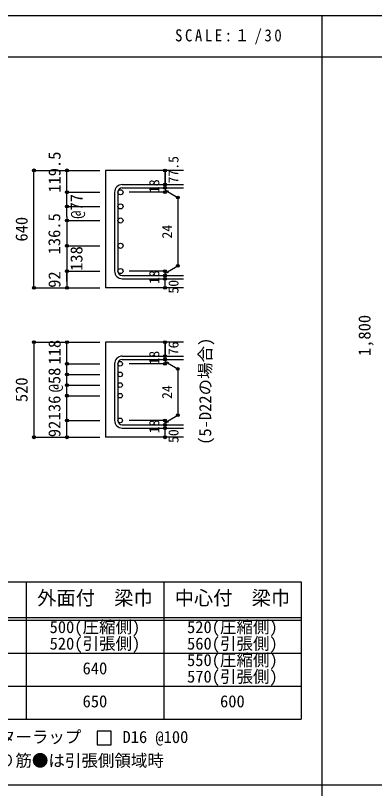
# Model space of a CAD drawing. Units: millimetres at full size, sheet at 1:30; some dimension numbers follow another scale. Extents: x -5973 to 5954, y -4195 to 4201.
# Drawn here: x -2797 to -837, y -15 to 4201 of the extents above; entities that cross this region are included whole.
import ezdxf
from ezdxf.enums import TextEntityAlignment as Align

# ---------------------------------------------------------------- set-up
doc = ezdxf.new("R2010")
doc.units = ezdxf.units.MM
doc.header["$LTSCALE"] = 30
doc.header["$PDMODE"] = 32
doc.header["$PDSIZE"] = 15
for name, color, linetype in [('0-1_躯体線', 2, 'Continuous'), ('0-5_基礎梁筋', 7, 'Continuous'), ('0-6_スタラップ筋', 7, 'Continuous'), ('0-7_文字', 4, 'Continuous'), ('0-D_寸法', 4, 'Continuous'), ('6-7_文字', 7, 'Continuous'), ('6-E_枠', 7, 'Continuous'), ('F-0_枠', 6, 'Continuous')]:
    doc.layers.add(name, color=color, linetype=linetype)
doc.styles.add('ＭＳ ゴシック', font='')
doc.styles.get('ＭＳ ゴシック').set_extended_font_data('MS Gothic')

msp = doc.modelspace()

# ---------------------------------------------------------------- linework, layer by layer
at = {"layer": '0-1_躯体線'}
for p, q in [((-1880.8, 3356.03), (-2305.8, 3356.03)), ((-2305.8, 3356.03), (-2305.8, 2715.03)), ((-1880.8, 2715.03), (-2305.8, 2715.03)), ((-1880.8, 2419.13), (-2305.8, 2419.13)), ((-2305.8, 2419.13), (-2305.8, 1900.43)), ((-1880.8, 1900.43), (-2305.8, 1900.43))]:
    msp.add_line(p, q, dxfattribs=at)
at = {"layer": '0-5_基礎梁筋', "color": 3}
for centre, radius in [((-2223.8, 3236.83), 14), ((-2223.8, 3159.83), 14), ((-2223.8, 3082.83), 14), ((-2223.8, 2945.03), 14), ((-2223.8, 2807.03), 14), ((-2225.3, 2301.43), 12.5), ((-2225.3, 2243.43), 12.5), ((-2225.3, 2185.43), 12.5), ((-2225.3, 2127.43), 12.5), ((-2225.3, 1992.43), 12.5)]:
    msp.add_circle(centre, radius, dxfattribs=at)
at = {"layer": '0-6_スタラップ筋'}
for p, q in [((-2213.8, 3278.83), (-1880.8, 3278.83)), ((-2213.8, 3260.83), (-1880.8, 3260.83)), ((-2255.8, 3236.83), (-2255.8, 2807.03)), ((-2237.8, 3236.83), (-2237.8, 2807.03)), ((-2213.8, 2783.03), (-1880.8, 2783.03)), ((-2213.8, 2765.03), (-1880.8, 2765.03)), ((-2213.8, 2343.43), (-1880.8, 2343.43)), ((-2213.8, 2325.43), (-1880.8, 2325.43)), ((-2255.8, 2301.43), (-2255.8, 1992.43)), ((-2237.8, 2301.43), (-2237.8, 1992.43)), ((-2213.8, 1968.43), (-1880.8, 1968.43)), ((-2213.8, 1950.43), (-1880.8, 1950.43))]:
    msp.add_line(p, q, dxfattribs=at)
for centre, radius, start, end in [((-2213.8, 3236.83), 42, 90, 180), ((-2213.8, 3236.83), 24, 90, 180), ((-2213.8, 2807.03), 42, 180, 270), ((-2213.8, 2807.03), 24, 180, 270), ((-2213.8, 2301.43), 42, 90, 180), ((-2213.8, 2301.43), 24, 90, 180), ((-2213.8, 1992.43), 42, 180, 270), ((-2213.8, 1992.43), 24, 180, 270)]:
    msp.add_arc(centre, radius, start, end, dxfattribs=at)
at = {"layer": '0-D_寸法'}
for p, q in [((-2695.8, 3356.03), (-2515.8, 3356.03)), ((-2695.8, 3356.03), (-2515.8, 3356.03)), ((-2695.8, 2715.03), (-2695.8, 3356.03)), ((-2515.8, 3356.03), (-2335.8, 3356.03)), ((-2515.8, 3356.03), (-2335.8, 3356.03)), ((-2515.8, 3104.83), (-2515.8, 3356.03)), ((-1980.8, 3278.83), (-1980.8, 3356.03)), ((-1980.8, 3356.03), (-1980.8, 3278.83)), ((-1980.8, 3260.83), (-1980.8, 3278.83)), ((-1980.8, 3260.83), (-1980.8, 3236.83)), ((-1980.8, 3248.83), (-1910.74, 3208.39)), ((-1980.8, 3248.83), (-1961.48, 3243.66)), ((-2515.8, 3236.83), (-2335.8, 3236.83)), ((-2515.8, 3236.83), (-2335.8, 3236.83)), ((-1980.8, 3236.83), (-2176.89, 3236.83)), ((-1910.74, 3208.39), (-1910.74, 2835.48)), ((-2515.8, 3159.83), (-2335.8, 3159.83)), ((-2515.8, 3159.83), (-2335.8, 3159.83)), ((-2515.8, 3104.83), (-2515.8, 2715.03)), ((-2515.8, 3082.83), (-2335.8, 3082.83)), ((-2515.8, 3082.83), (-2335.8, 3082.83)), ((-2515.8, 2945.03), (-2335.8, 2945.03)), ((-1980.8, 2795.03), (-1910.74, 2835.48)), ((-2515.8, 2807.03), (-2335.8, 2807.03)), ((-2515.8, 2751.07), (-2515.8, 2807.03)), ((-1980.8, 2807.03), (-2176.89, 2807.03)), ((-1980.8, 2783.03), (-1980.8, 2807.03)), ((-1980.8, 2795.03), (-1961.48, 2800.21)), ((-1980.8, 2765.03), (-1980.8, 2783.03)), ((-1980.8, 2715.03), (-1980.8, 2765.03)), ((-2695.8, 2715.03), (-2515.8, 2715.03)), ((-2515.8, 2715.03), (-2335.8, 2715.03)), ((-2695.8, 2419.13), (-2515.8, 2419.13)), ((-2695.8, 2419.13), (-2515.8, 2419.13)), ((-2695.8, 2419.13), (-2695.8, 1900.43)), ((-2515.8, 2419.13), (-2335.8, 2419.13)), ((-2515.8, 2419.13), (-2335.8, 2419.13)), ((-2515.8, 1900.43), (-2515.8, 2419.13)), ((-1980.8, 2343.43), (-1980.8, 2419.13)), ((-1980.8, 2419.13), (-1980.8, 2343.43)), ((-1980.8, 2325.43), (-1980.8, 2343.43)), ((-1980.8, 2325.43), (-1980.8, 2301.43)), ((-2515.8, 2301.43), (-2335.8, 2301.43)), ((-2515.8, 2301.43), (-2335.8, 2301.43)), ((-1980.8, 2301.43), (-2176.89, 2301.43)), ((-1980.8, 2313.43), (-1910.74, 2272.98)), ((-1980.8, 2313.43), (-1961.48, 2308.25)), ((-2515.8, 2243.43), (-2335.8, 2243.43)), ((-2515.8, 2243.43), (-2335.8, 2243.43)), ((-1910.74, 2272.98), (-1910.74, 2020.88)), ((-2515.8, 2185.43), (-2335.8, 2185.43)), ((-2515.8, 2185.43), (-2335.8, 2185.43)), ((-2515.8, 2127.43), (-2335.8, 2127.43)), ((-2515.8, 2127.43), (-2335.8, 2127.43)), ((-2515.8, 1992.43), (-2335.8, 1992.43)), ((-2515.8, 1992.43), (-2335.8, 1992.43)), ((-1980.8, 1992.43), (-2176.89, 1992.43)), ((-1980.8, 1980.43), (-1910.74, 2020.88)), ((-1980.8, 1968.43), (-1980.8, 1992.43)), ((-1980.8, 1980.43), (-1961.48, 1985.61)), ((-1980.8, 1950.43), (-1980.8, 1968.43)), ((-1980.8, 1900.43), (-1980.8, 1950.43)), ((-2695.8, 1900.43), (-2515.8, 1900.43)), ((-2515.8, 1900.43), (-2335.8, 1900.43))]:
    msp.add_line(p, q, dxfattribs=at)
for centre, radius in [((-2695.8, 3356.03), 8), ((-2695.8, 3356.03), 7.2), ((-2695.8, 3356.03), 6.4), ((-2695.8, 3356.03), 5.6), ((-2695.8, 3356.03), 4.8), ((-2695.8, 3356.03), 4), ((-2695.8, 3356.03), 3.2), ((-2695.8, 3356.03), 2.4), ((-2695.8, 3356.03), 1.6), ((-2695.8, 3356.03), 0.8), ((-2515.8, 3356.03), 8), ((-2515.8, 3356.03), 7.2), ((-2515.8, 3356.03), 6.4), ((-2515.8, 3356.03), 5.6), ((-2515.8, 3356.03), 4.8), ((-2515.8, 3356.03), 4), ((-2515.8, 3356.03), 3.2), ((-2515.8, 3356.03), 2.4), ((-2515.8, 3356.03), 1.6), ((-2515.8, 3356.03), 0.8), ((-1980.8, 3356.03), 4), ((-1980.8, 3356.03), 3.6), ((-1980.8, 3356.03), 3.2), ((-1980.8, 3356.03), 2.8), ((-1980.8, 3356.03), 2.4), ((-1980.8, 3356.03), 2), ((-1980.8, 3356.03), 1.6), ((-1980.8, 3356.03), 1.2), ((-1980.8, 3356.03), 0.8), ((-1980.8, 3356.03), 0.4), ((-1980.8, 3278.83), 4), ((-1980.8, 3260.83), 4), ((-1980.8, 3278.83), 3.6), ((-1980.8, 3260.83), 3.6), ((-1980.8, 3278.83), 3.2), ((-1980.8, 3260.83), 3.2), ((-1980.8, 3278.83), 2.8), ((-1980.8, 3260.83), 2.8), ((-1980.8, 3278.83), 2.4), ((-1980.8, 3260.83), 2.4), ((-1980.8, 3278.83), 2), ((-1980.8, 3260.83), 2), ((-1980.8, 3278.83), 1.6), ((-1980.8, 3260.83), 1.6), ((-1980.8, 3278.83), 1.2), ((-1980.8, 3260.83), 1.2), ((-1980.8, 3278.83), 0.8), ((-1980.8, 3260.83), 0.8), ((-1980.8, 3278.83), 0.4), ((-1980.8, 3260.83), 0.4), ((-2515.8, 3236.83), 8), ((-2515.8, 3236.83), 7.2), ((-2515.8, 3236.83), 6.4), ((-2515.8, 3236.83), 5.6), ((-2515.8, 3236.83), 4.8), ((-2515.8, 3236.83), 4), ((-2515.8, 3236.83), 3.2), ((-2515.8, 3236.83), 2.4), ((-2515.8, 3236.83), 1.6), ((-2515.8, 3236.83), 0.8), ((-1980.8, 3236.83), 4), ((-1980.8, 3236.83), 3.6), ((-1980.8, 3236.83), 3.2), ((-1980.8, 3236.83), 2.8), ((-1980.8, 3236.83), 2.4), ((-1980.8, 3236.83), 2), ((-1980.8, 3236.83), 1.6), ((-1980.8, 3236.83), 1.2), ((-1980.8, 3236.83), 0.8), ((-1980.8, 3236.83), 0.4), ((-1910.74, 3208.39), 4), ((-1910.74, 3208.39), 3.6), ((-1910.74, 3208.39), 3.2), ((-1910.74, 3208.39), 2.8), ((-1910.74, 3208.39), 2.4), ((-1910.74, 3208.39), 2), ((-1910.74, 3208.39), 1.6), ((-1910.74, 3208.39), 1.2), ((-1910.74, 3208.39), 0.8), ((-1910.74, 3208.39), 0.4), ((-2515.8, 3159.83), 8), ((-2515.8, 3159.83), 7.2), ((-2515.8, 3159.83), 6.4), ((-2515.8, 3159.83), 5.6), ((-2515.8, 3159.83), 4.8), ((-2515.8, 3159.83), 4), ((-2515.8, 3159.83), 3.2), ((-2515.8, 3159.83), 2.4), ((-2515.8, 3159.83), 1.6), ((-2515.8, 3159.83), 0.8), ((-2515.8, 3082.83), 8), ((-2515.8, 3082.83), 7.2), ((-2515.8, 3082.83), 6.4), ((-2515.8, 3082.83), 5.6), ((-2515.8, 3082.83), 4.8), ((-2515.8, 3082.83), 4), ((-2515.8, 3082.83), 3.2), ((-2515.8, 3082.83), 2.4), ((-2515.8, 3082.83), 1.6), ((-2515.8, 3082.83), 0.8), ((-2515.8, 2945.03), 8), ((-2515.8, 2945.03), 7.2), ((-2515.8, 2945.03), 6.4), ((-2515.8, 2945.03), 5.6), ((-2515.8, 2945.03), 4.8), ((-2515.8, 2945.03), 4), ((-2515.8, 2945.03), 3.2), ((-2515.8, 2945.03), 2.4), ((-2515.8, 2945.03), 1.6), ((-2515.8, 2945.03), 0.8), ((-1910.74, 2835.48), 4), ((-1910.74, 2835.48), 3.6), ((-1910.74, 2835.48), 3.2), ((-1910.74, 2835.48), 2.8), ((-1910.74, 2835.48), 2.4), ((-1910.74, 2835.48), 2), ((-1910.74, 2835.48), 1.6), ((-1910.74, 2835.48), 1.2), ((-1910.74, 2835.48), 0.8), ((-1910.74, 2835.48), 0.4), ((-2515.8, 2807.03), 8), ((-2515.8, 2807.03), 7.2), ((-2515.8, 2807.03), 6.4), ((-2515.8, 2807.03), 5.6), ((-2515.8, 2807.03), 4.8), ((-2515.8, 2807.03), 4), ((-2515.8, 2807.03), 3.2), ((-2515.8, 2807.03), 2.4), ((-2515.8, 2807.03), 1.6), ((-2515.8, 2807.03), 0.8), ((-1980.8, 2807.03), 4), ((-1980.8, 2783.03), 4), ((-1980.8, 2807.03), 3.6), ((-1980.8, 2783.03), 3.6), ((-1980.8, 2807.03), 3.2), ((-1980.8, 2783.03), 3.2), ((-1980.8, 2807.03), 2.8), ((-1980.8, 2783.03), 2.8), ((-1980.8, 2807.03), 2.4), ((-1980.8, 2783.03), 2.4), ((-1980.8, 2807.03), 2), ((-1980.8, 2783.03), 2), ((-1980.8, 2807.03), 1.6), ((-1980.8, 2783.03), 1.6), ((-1980.8, 2807.03), 1.2), ((-1980.8, 2783.03), 1.2), ((-1980.8, 2807.03), 0.8), ((-1980.8, 2783.03), 0.8), ((-1980.8, 2807.03), 0.4), ((-1980.8, 2783.03), 0.4), ((-1980.8, 2765.03), 4), ((-1980.8, 2765.03), 3.6), ((-1980.8, 2765.03), 3.2), ((-1980.8, 2765.03), 2.8), ((-1980.8, 2765.03), 2.4), ((-1980.8, 2765.03), 2), ((-1980.8, 2765.03), 1.6), ((-1980.8, 2765.03), 1.2), ((-1980.8, 2765.03), 0.8), ((-1980.8, 2765.03), 0.4), ((-2695.8, 2715.03), 7.2), ((-2695.8, 2715.03), 6.4), ((-2695.8, 2715.03), 5.6), ((-2695.8, 2715.03), 4.8), ((-2695.8, 2715.03), 4), ((-2695.8, 2715.03), 3.2), ((-2695.8, 2715.03), 2.4), ((-2695.8, 2715.03), 1.6), ((-2695.8, 2715.03), 0.8), ((-2515.8, 2715.03), 7.2), ((-2515.8, 2715.03), 6.4), ((-2515.8, 2715.03), 5.6), ((-2515.8, 2715.03), 4.8), ((-2515.8, 2715.03), 4), ((-2515.8, 2715.03), 3.2), ((-2515.8, 2715.03), 2.4), ((-2515.8, 2715.03), 1.6), ((-2515.8, 2715.03), 0.8), ((-1980.8, 2715.03), 4), ((-1980.8, 2715.03), 3.6), ((-1980.8, 2715.03), 3.2), ((-1980.8, 2715.03), 2.8), ((-1980.8, 2715.03), 2.4), ((-1980.8, 2715.03), 2), ((-1980.8, 2715.03), 1.6), ((-1980.8, 2715.03), 1.2), ((-1980.8, 2715.03), 0.8), ((-1980.8, 2715.03), 0.4), ((-2695.8, 2419.13), 8), ((-2695.8, 2419.13), 7.2), ((-2695.8, 2419.13), 6.4), ((-2695.8, 2419.13), 5.6), ((-2695.8, 2419.13), 4.8), ((-2695.8, 2419.13), 4), ((-2695.8, 2419.13), 3.2), ((-2695.8, 2419.13), 2.4), ((-2695.8, 2419.13), 1.6), ((-2695.8, 2419.13), 0.8), ((-2515.8, 2419.13), 8), ((-2515.8, 2419.13), 7.2), ((-2515.8, 2419.13), 6.4), ((-2515.8, 2419.13), 5.6), ((-2515.8, 2419.13), 4.8), ((-2515.8, 2419.13), 4), ((-2515.8, 2419.13), 3.2), ((-2515.8, 2419.13), 2.4), ((-2515.8, 2419.13), 1.6), ((-2515.8, 2419.13), 0.8), ((-1980.8, 2419.13), 4), ((-1980.8, 2419.13), 3.6), ((-1980.8, 2419.13), 3.2), ((-1980.8, 2419.13), 2.8), ((-1980.8, 2419.13), 2.4), ((-1980.8, 2419.13), 2), ((-1980.8, 2419.13), 1.6), ((-1980.8, 2419.13), 1.2), ((-1980.8, 2419.13), 0.8), ((-1980.8, 2419.13), 0.4), ((-1980.8, 2343.43), 4), ((-1980.8, 2325.43), 4), ((-1980.8, 2343.43), 3.6), ((-1980.8, 2325.43), 3.6), ((-1980.8, 2343.43), 3.2), ((-1980.8, 2325.43), 3.2), ((-1980.8, 2343.43), 2.8), ((-1980.8, 2325.43), 2.8), ((-1980.8, 2343.43), 2.4), ((-1980.8, 2325.43), 2.4), ((-1980.8, 2343.43), 2), ((-1980.8, 2325.43), 2), ((-1980.8, 2343.43), 1.6), ((-1980.8, 2325.43), 1.6), ((-1980.8, 2343.43), 1.2), ((-1980.8, 2325.43), 1.2), ((-1980.8, 2343.43), 0.8), ((-1980.8, 2325.43), 0.8), ((-1980.8, 2343.43), 0.4), ((-1980.8, 2325.43), 0.4), ((-2515.8, 2301.43), 8), ((-2515.8, 2301.43), 7.2), ((-2515.8, 2301.43), 6.4), ((-2515.8, 2301.43), 5.6), ((-2515.8, 2301.43), 4.8), ((-2515.8, 2301.43), 4), ((-2515.8, 2301.43), 3.2), ((-2515.8, 2301.43), 2.4), ((-2515.8, 2301.43), 1.6), ((-2515.8, 2301.43), 0.8), ((-1980.8, 2301.43), 4), ((-1980.8, 2301.43), 3.6), ((-1980.8, 2301.43), 3.2), ((-1980.8, 2301.43), 2.8), ((-1980.8, 2301.43), 2.4), ((-1980.8, 2301.43), 2), ((-1980.8, 2301.43), 1.6), ((-1980.8, 2301.43), 1.2), ((-1980.8, 2301.43), 0.8), ((-1980.8, 2301.43), 0.4), ((-1910.74, 2272.98), 4), ((-2515.8, 2243.43), 8), ((-2515.8, 2243.43), 7.2), ((-2515.8, 2243.43), 6.4), ((-2515.8, 2243.43), 5.6), ((-2515.8, 2243.43), 4.8), ((-2515.8, 2243.43), 4), ((-2515.8, 2243.43), 3.2), ((-2515.8, 2243.43), 2.4), ((-2515.8, 2243.43), 1.6), ((-2515.8, 2243.43), 0.8), ((-1910.74, 2272.98), 3.6), ((-1910.74, 2272.98), 3.2), ((-1910.74, 2272.98), 2.8), ((-1910.74, 2272.98), 2.4), ((-1910.74, 2272.98), 2), ((-1910.74, 2272.98), 1.6), ((-1910.74, 2272.98), 1.2), ((-1910.74, 2272.98), 0.8), ((-1910.74, 2272.98), 0.4), ((-2515.8, 2185.43), 8), ((-2515.8, 2185.43), 7.2), ((-2515.8, 2185.43), 6.4), ((-2515.8, 2185.43), 5.6), ((-2515.8, 2185.43), 4.8), ((-2515.8, 2185.43), 4), ((-2515.8, 2185.43), 3.2), ((-2515.8, 2185.43), 2.4), ((-2515.8, 2185.43), 1.6), ((-2515.8, 2185.43), 0.8), ((-2515.8, 2127.43), 8), ((-2515.8, 2127.43), 7.2), ((-2515.8, 2127.43), 6.4), ((-2515.8, 2127.43), 5.6), ((-2515.8, 2127.43), 4.8), ((-2515.8, 2127.43), 4), ((-2515.8, 2127.43), 3.2), ((-2515.8, 2127.43), 2.4), ((-2515.8, 2127.43), 1.6), ((-2515.8, 2127.43), 0.8), ((-1910.74, 2020.88), 4), ((-1910.74, 2020.88), 3.6), ((-1910.74, 2020.88), 3.2), ((-2515.8, 1992.43), 8), ((-2515.8, 1992.43), 7.2), ((-2515.8, 1992.43), 6.4), ((-2515.8, 1992.43), 5.6), ((-2515.8, 1992.43), 4.8), ((-2515.8, 1992.43), 4), ((-2515.8, 1992.43), 3.2), ((-2515.8, 1992.43), 2.4), ((-2515.8, 1992.43), 1.6), ((-2515.8, 1992.43), 0.8), ((-1980.8, 1992.43), 4), ((-1980.8, 1992.43), 3.6), ((-1980.8, 1992.43), 3.2), ((-1980.8, 1992.43), 2.8), ((-1980.8, 1992.43), 2.4), ((-1980.8, 1992.43), 2), ((-1980.8, 1992.43), 1.6), ((-1980.8, 1992.43), 1.2), ((-1980.8, 1992.43), 0.8), ((-1980.8, 1992.43), 0.4), ((-1910.74, 2020.88), 2.8), ((-1910.74, 2020.88), 2.4), ((-1910.74, 2020.88), 2), ((-1910.74, 2020.88), 1.6), ((-1910.74, 2020.88), 1.2), ((-1910.74, 2020.88), 0.8), ((-1910.74, 2020.88), 0.4), ((-1980.8, 1968.43), 4), ((-1980.8, 1950.43), 4), ((-1980.8, 1968.43), 3.6), ((-1980.8, 1950.43), 3.6), ((-1980.8, 1968.43), 3.2), ((-1980.8, 1950.43), 3.2), ((-1980.8, 1968.43), 2.8), ((-1980.8, 1950.43), 2.8), ((-1980.8, 1968.43), 2.4), ((-1980.8, 1950.43), 2.4), ((-1980.8, 1968.43), 2), ((-1980.8, 1950.43), 2), ((-1980.8, 1968.43), 1.6), ((-1980.8, 1950.43), 1.6), ((-1980.8, 1968.43), 1.2), ((-1980.8, 1950.43), 1.2), ((-1980.8, 1968.43), 0.8), ((-1980.8, 1950.43), 0.8), ((-1980.8, 1968.43), 0.4), ((-1980.8, 1950.43), 0.4), ((-2695.8, 1900.43), 7.2), ((-2695.8, 1900.43), 6.4), ((-2695.8, 1900.43), 5.6), ((-2695.8, 1900.43), 4.8), ((-2695.8, 1900.43), 4), ((-2695.8, 1900.43), 3.2), ((-2695.8, 1900.43), 2.4), ((-2695.8, 1900.43), 1.6), ((-2695.8, 1900.43), 0.8), ((-2515.8, 1900.43), 7.2), ((-2515.8, 1900.43), 6.4), ((-2515.8, 1900.43), 5.6), ((-2515.8, 1900.43), 4.8), ((-2515.8, 1900.43), 4), ((-2515.8, 1900.43), 3.2), ((-2515.8, 1900.43), 2.4), ((-2515.8, 1900.43), 1.6), ((-2515.8, 1900.43), 0.8), ((-1980.8, 1900.43), 4), ((-1980.8, 1900.43), 3.6), ((-1980.8, 1900.43), 3.2), ((-1980.8, 1900.43), 2.8), ((-1980.8, 1900.43), 2.4), ((-1980.8, 1900.43), 2), ((-1980.8, 1900.43), 1.6), ((-1980.8, 1900.43), 1.2), ((-1980.8, 1900.43), 0.8), ((-1980.8, 1900.43), 0.4)]:
    msp.add_circle(centre, radius, dxfattribs=at)
at = {"layer": '0-D_寸法', "color": 7}
for p in [(-2695.8, 3356.03), (-2695.8, 3356.03), (-2515.8, 3356.03), (-1980.8, 3356.03), (-1980.8, 3278.83), (-1980.8, 3260.83), (-2515.8, 3236.83), (-1980.8, 3236.83), (-1910.74, 3208.39), (-2515.8, 3159.83), (-2515.8, 3082.83), (-2515.8, 2945.03), (-2515.8, 2945.03), (-1910.74, 2835.48), (-2515.8, 2807.03), (-2515.8, 2807.03), (-1980.8, 2807.03), (-1980.8, 2783.03), (-1980.8, 2765.03), (-2695.8, 2715.03), (-2515.8, 2715.03), (-1980.8, 2715.03), (-2695.8, 2419.13), (-2695.8, 2419.13), (-2515.8, 2419.13), (-1980.8, 2419.13), (-1980.8, 2343.43), (-1980.8, 2325.43), (-2515.8, 2301.43), (-1980.8, 2301.43), (-1910.74, 2272.98), (-2515.8, 2243.43), (-2515.8, 2185.43), (-2515.8, 2127.43), (-1910.74, 2020.88), (-2515.8, 1992.43), (-1980.8, 1992.43), (-1980.8, 1968.43), (-1980.8, 1950.43), (-2695.8, 1900.43), (-2695.8, 1900.43), (-2515.8, 1900.43), (-1980.8, 1900.43)]:
    msp.add_point(p, dxfattribs=at)
at = {"layer": '6-7_文字'}
msp.add_lwpolyline([(-2350.37, 223.02), (-2275.37, 223.02), (-2275.37, 298.02), (-2350.37, 298.02)], close=True, dxfattribs=at)
at = {"layer": '6-E_枠', "color": 3}
for p, q in [((-3400.52, 1112.77), (-1238, 1112.77)), ((-1238, 1112.77), (-1238, 362.77)), ((-3400.52, 362.77), (-1238, 362.77))]:
    msp.add_line(p, q, dxfattribs=at)
at = {"layer": '6-E_枠'}
for p, q in [((-2738, 1112.77), (-2738, 362.77)), ((-1988, 1112.77), (-1988, 362.77)), ((-3400.52, 917.77), (-1238, 917.77)), ((-3400.52, 902.77), (-1238, 902.77)), ((-3400.52, 722.77), (-1238, 722.77)), ((-3400.52, 542.77), (-1238, 542.77))]:
    msp.add_line(p, q, dxfattribs=at)
at = {"layer": 'F-0_枠'}
msp.add_line((-5972.88, 4201.15), (5954.1, 4201.15), dxfattribs=at)
at = {"layer": 'F-0_枠', "color": 2}
for p, q in [((-1124.64, 4201.15), (-1124.64, -4195.24)), ((-5972.88, 3976.15), (3723.6, 3976.15)), ((3723.6, 2.95), (-5972.88, 2.95))]:
    msp.add_line(p, q, dxfattribs=at)

# ---------------------------------------------------------------- texts
at = {"layer": '0-7_文字', "color": 7, "style": 'ＭＳ ゴシック'}
msp.add_text('(5-D22の場合)', height=65.98, rotation=90, dxfattribs=at).set_placement((-1708.91, 1859.4), align=Align.BOTTOM_LEFT)
at = {"layer": '0-D_寸法', "style": 'ＭＳ ゴシック'}
for s, height, p in [('119.5', 65.98, (-2530.92, 3234.32)), ('77.5', 54.99, (-1890.8, 3284.83)), ('18', 54.99, (-1995.8, 3232.33)), ('@77', 65.98, (-2410.8, 3092.33)), ('640', 65.98, (-2710.8, 2968.03)), ('136.5', 65.98, (-2532.48, 2898.21)), ('24', 54.99, (-1925.74, 2984.43)), ('138', 65.98, (-2411.49, 2808.07)), ('92', 65.98, (-2531.49, 2715.74)), ('18', 54.99, (-1995.8, 2736.53)), ('50', 54.99, (-1890.8, 2684.03)), ('1,800', 65.98, (-839.6, 2343.53)), ('118', 65.98, (-2530.92, 2297.41)), ('76', 54.99, (-1890.8, 2347.93)), ('18', 54.99, (-1995.8, 2296.93)), ('@58', 65.98, (-2531.8, 2145.81)), ('520', 65.98, (-2710.8, 2092.28)), ('24', 54.99, (-1925.74, 2109.43)), ('136', 65.98, (-2531.75, 1993.2)), ('92', 65.98, (-2531.49, 1901.14)), ('18', 54.99, (-1995.8, 1921.93)), ('50', 54.99, (-1890.8, 1869.43))]:
    msp.add_text(s, height=height, rotation=90, dxfattribs=at).set_placement(p, align=Align.BOTTOM_LEFT)
at = {"layer": '6-7_文字', "color": 2, "style": 'ＭＳ ゴシック'}
for s, p in [('外面付\u3000梁巾', (-2678, 962.77)), ('中心付\u3000梁巾', (-1928, 962.77))]:
    msp.add_text(s, height=76.98, dxfattribs=at).set_placement(p, align=Align.BOTTOM_LEFT)
at = {"layer": '6-7_文字', "style": 'ＭＳ ゴシック'}
for s, p in [('500(圧縮側)', (-2610.5, 812.77)), ('520(圧縮側)', (-1860.5, 812.77)), ('520(引張側)', (-2610.5, 722.77)), ('560(引張側)', (-1860.5, 722.77)), ('550(圧縮側)', (-1860.5, 632.77)), ('640', (-2430.5, 587.77)), ('570(引張側)', (-1860.5, 542.77)), ('650', (-2430.5, 407.77)), ('600', (-1680.5, 407.77)), ('※ 基礎梁スターラップ     D16 @100', (-3381.96, 213.19)), ('※ 柱型立上り筋●は引張側領域時', (-3381.96, 84.68))]:
    msp.add_text(s, height=65.98, dxfattribs=at).set_placement(p, align=Align.BOTTOM_LEFT)
at = {"layer": '6-7_文字', "color": 2, "insert": (-1925.98, 4043.65), "char_height": 65.98, "attachment_point": 7, "style": 'ＭＳ ゴシック'}
msp.add_mtext('\\T1.34;\\W0.9;SCALE:１/30', dxfattribs=at)

doc.saveas('drawing.dxf')
